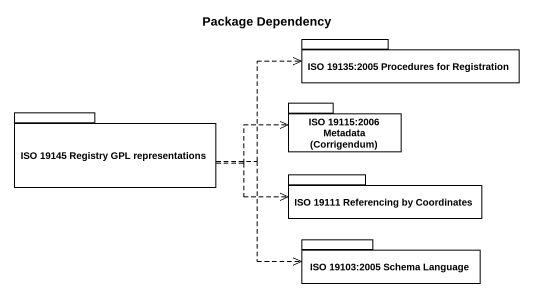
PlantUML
@startuml
title Package Dependency
package "ISO 19135:2005 Procedures for Registration" as ISO_19135_2005_Procedures {
}
package "ISO 19115:2006 Metadata (Corrigendum)" as ISO_19115_2006_Metadata {
}
package "ISO 19145 Registry GPL representations" as ISO_19145_Registry_GPL {
}
package "ISO 19111 Referencing by Coordinates" as ISO_19111_Referencing_by {
}
package "ISO 19103:2005 Schema Language" as ISO_19103_2005_Schema {
}
ISO_19145_Registry_GPL .right.> ISO_19135_2005_Procedures
ISO_19145_Registry_GPL .right.> ISO_19115_2006_Metadata
ISO_19145_Registry_GPL .right.> ISO_19111_Referencing_by
ISO_19145_Registry_GPL .right.> ISO_19103_2005_Schema
@enduml
